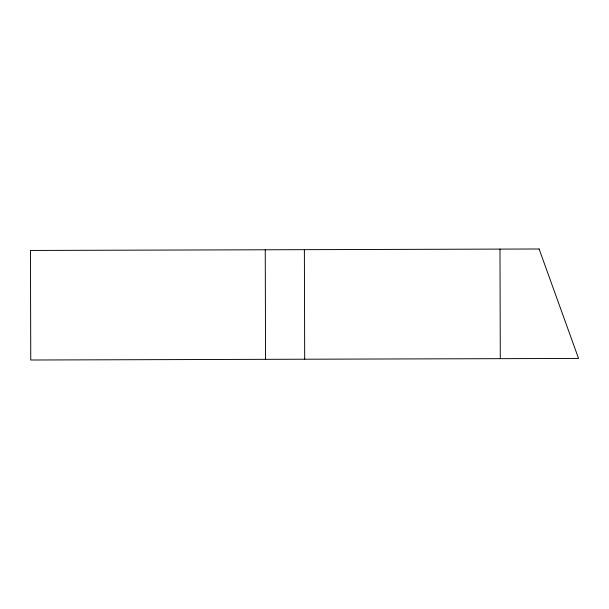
<?xml version="1.0" encoding="UTF-8"?>
<svg xmlns="http://www.w3.org/2000/svg" width="609" height="609" viewBox="0 0 609 609"><rect width="100%" height="100%" fill="white"/><g stroke="black" fill="none" stroke-linecap="round" stroke-linejoin="round"><path stroke-width="0.91" d="M499.981 249.104L500.293 358.663M304.378 249.667L304.69 359.226M265.25 249.774L265.562 359.333M539.11 248.99L30.45 250.451L30.762 360.01L578.55 358.435L539.11 248.99"/></g></svg>
